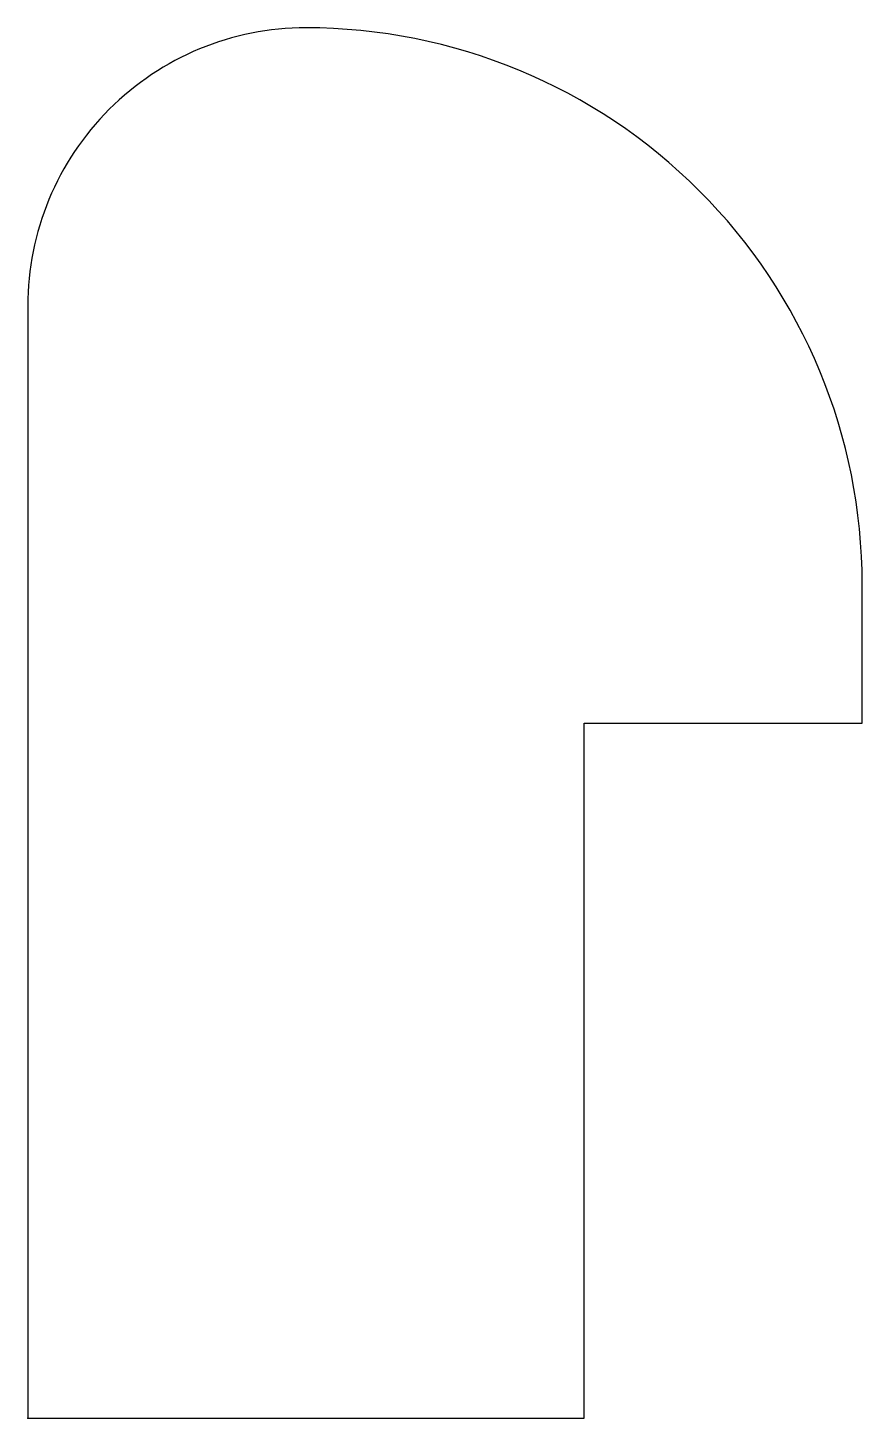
# Model space of a CAD drawing. Header units: inches. Extents: x 0 to 0.75, y 0 to 1.25.
import ezdxf

# ---------------------------------------------------------------- set-up
doc = ezdxf.new("R2010")
doc.units = ezdxf.units.IN
doc.layers.get('0').update_dxf_attribs({"linetype": 'CONTINUOUS'})

msp = doc.modelspace()

# ---------------------------------------------------------------- linework, layer by layer
msp.add_lwpolyline([(0, 0), (0.5, 0), (0.5, 0.625), (0.75, 0.625), (0.75, 0.75, 0.414214), (0.25, 1.25, 0.414214), (0, 1)], format="xyb", close=True)
msp.add_point((0, 0))

doc.saveas('drawing.dxf')
